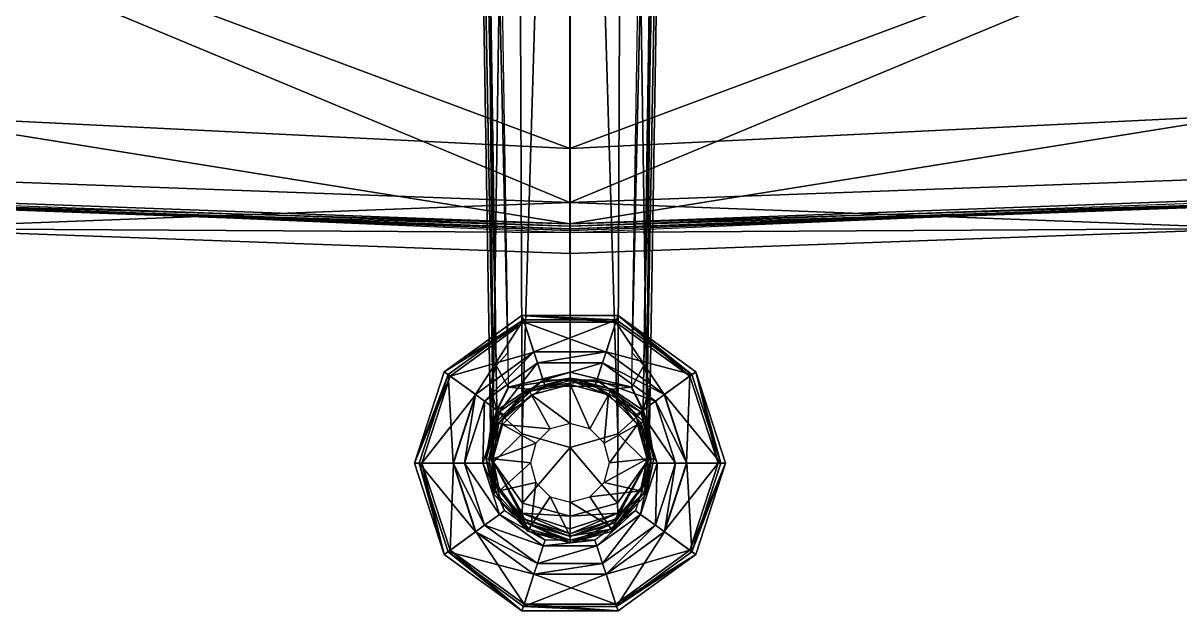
# Model space of a CAD drawing. Header units: inches. Extents: x -13.3 to 13.3, y -2.3 to 23.
# Drawn here: x -3.51 to 3.92, y -2.3 to 1.48 of the extents above; entities that cross this region are included whole.
import ezdxf

# ---------------------------------------------------------------- set-up
doc = ezdxf.new("R2010")
doc.units = ezdxf.units.IN
doc.header["$MEASUREMENT"] = 0
for name, color, linetype in [('AFUSE-3D-042', 42, 'Continuous'), ('AFUSE-3D-043', 43, 'Continuous'), ('AFUSE-3D-072', 72, 'Continuous'), ('AFUSE-3D-073', 73, 'Continuous'), ('PlacementPoints', 1, 'Continuous')]:
    doc.layers.add(name, color=color, linetype=linetype)

msp = doc.modelspace()

# ---------------------------------------------------------------- linework, layer by layer
at = {"layer": 'PlacementPoints'}
msp.add_point((0.0002, 0), dxfattribs=at)

# ---------------------------------------------------------------- meshes
at = {"layer": 'AFUSE-3D-042'}
mesh = msp.add_polyface(dxfattribs=at)
corners = [(0.9981, -1.3474, 0.102), (0.8075, -0.7609, 0.102), (0.3086, -0.3984, 0.102), (-0.3081, -0.3984, 0.102), (-0.807, -0.7609, 0.102), (-0.9976, -1.3474, 0.102), (-0.807, -1.9339, 0.102), (-0.3081, -2.2964, 0.102), (0.3086, -2.2964, 0.102), (0.8075, -1.9339, 0.102), (0.9981, -1.3474, 0.1522), (0.8075, -0.7609, 0.1522), (0.3086, -0.3984, 0.1522), (-0.3081, -0.3984, 0.1522), (-0.807, -0.7609, 0.1522), (-0.9976, -1.3474, 0.1522), (-0.807, -1.9339, 0.1522), (-0.3081, -2.2964, 0.1522), (0.3086, -2.2964, 0.1522), (0.8075, -1.9339, 0.1522), (0.7511, -1.3474, 0.289), (0.6077, -0.9061, 0.289), (0.2323, -0.6333, 0.289), (-0.2318, -0.6333, 0.289), (-0.6072, -0.9061, 0.289), (-0.7506, -1.3474, 0.289), (-0.6072, -1.7887, 0.289), (-0.2318, -2.0615, 0.289), (0.2323, -2.0615, 0.289), (0.6077, -1.7887, 0.289), (0.9681, -1.3474, 0.2028), (0.7832, -0.7785, 0.2028), (0.2993, -0.4269, 0.2028), (-0.2988, -0.4269, 0.2028), (-0.7827, -0.7785, 0.2028), (-0.9676, -1.3474, 0.2028), (-0.7827, -1.9163, 0.2028), (-0.2988, -2.2678, 0.2028), (0.2993, -2.2678, 0.2028), (0.7832, -1.9163, 0.2028), (0.6789, -1.3474, 0.3924), (0.5493, -0.9485, 0.3924), (0.21, -0.702, 0.3924), (-0.2094, -0.702, 0.3924), (-0.5488, -0.9485, 0.3924), (-0.6784, -1.3474, 0.3924), (-0.5488, -1.7463, 0.3924), (-0.2094, -1.9928, 0.3924), (0.21, -1.9928, 0.3924), (0.5493, -1.7463, 0.3924), (0.5598, -1.3474, 2.6379), (0.4529, -1.0185, 2.6379), (0.1732, -0.8153, 2.6379), (-0.1726, -0.8153, 2.6379), (-0.4524, -1.0185, 2.6379), (-0.5593, -1.3474, 2.6379), (-0.4524, -1.6763, 2.6379), (-0.1726, -1.8795, 2.6379), (0.1732, -1.8795, 2.6379), (0.4529, -1.6763, 2.6379), (0.5196, -1.3474, 2.6929), (0.4204, -1.0421, 2.6929), (0.1607, -0.8535, 2.6929), (-0.1602, -0.8535, 2.6929), (-0.4199, -1.0421, 2.6929), (-0.5191, -1.3474, 2.6929), (-0.4199, -1.6526, 2.6929), (-0.1602, -1.8413, 2.6929), (0.1607, -1.8413, 2.6929), (0.4204, -1.6526, 2.6929), (0.952, -1.3474, 0.0477), (0.7703, -0.7879, 0.0477), (0.2944, -0.4422, 0.0477), (-0.2939, -0.4422, 0.0477), (-0.7697, -0.7879, 0.0477), (-0.9515, -1.3474, 0.0477), (-0.7697, -1.9068, 0.0477), (-0.2939, -2.2526, 0.0477), (0.2944, -2.2526, 0.0477), (0.7703, -1.9068, 0.0477), (0.7492, -1.3474, 0), (0.6061, -0.9072, 0), (0.2317, -0.6351, 0), (-0.2312, -0.6351, 0), (-0.6056, -0.9072, 0), (-0.7486, -1.3474, 0), (-0.6056, -1.7876, 0), (-0.2312, -2.0596, 0), (0.2317, -2.0596, 0), (0.6061, -1.7876, 0)]
mesh.append_faces([[corners[k] for k in face] for face in [(0, 1, 11), (11, 10, 0), (1, 2, 12), (12, 11, 1), (2, 3, 13), (13, 12, 2), (3, 4, 14), (14, 13, 3), (4, 5, 15), (15, 14, 4), (5, 6, 16), (16, 15, 5), (6, 7, 17), (17, 16, 6), (7, 8, 18), (18, 17, 7), (8, 9, 19), (19, 18, 8), (9, 0, 10), (10, 19, 9), (11, 31, 30), (30, 10, 11), (12, 32, 31), (31, 11, 12), (13, 33, 32), (32, 12, 13), (14, 34, 33), (33, 13, 14), (15, 35, 34), (34, 14, 15), (16, 36, 35), (35, 15, 16), (17, 37, 36), (36, 16, 17), (18, 38, 37), (37, 17, 18), (19, 39, 38), (38, 18, 19), (10, 30, 39), (39, 19, 10), (21, 20, 30), (30, 31, 21), (22, 21, 31), (31, 32, 22), (23, 22, 32), (32, 33, 23), (24, 23, 33), (33, 34, 24), (25, 24, 34), (34, 35, 25), (26, 25, 35), (35, 36, 26), (27, 26, 36), (36, 37, 27), (28, 27, 37), (37, 38, 28), (29, 28, 38), (38, 39, 29), (20, 29, 39), (39, 30, 20), (20, 21, 41), (41, 40, 20), (21, 22, 42), (42, 41, 21), (22, 23, 43), (43, 42, 22), (23, 24, 44), (44, 43, 23), (24, 25, 45), (45, 44, 24), (25, 26, 46), (46, 45, 25), (26, 27, 47), (47, 46, 26), (27, 28, 48), (48, 47, 27), (28, 29, 49), (49, 48, 28), (29, 20, 40), (40, 49, 29), (40, 41, 51), (51, 50, 40), (41, 42, 52), (52, 51, 41), (42, 43, 53), (53, 52, 42), (43, 44, 54), (54, 53, 43), (44, 45, 55), (55, 54, 44), (45, 46, 56), (56, 55, 45), (46, 47, 57), (57, 56, 46), (47, 48, 58), (58, 57, 47), (48, 49, 59), (59, 58, 48), (49, 40, 50), (50, 59, 49), (50, 51, 61), (61, 60, 50), (51, 52, 62), (62, 61, 51), (52, 53, 63), (63, 62, 52), (53, 54, 64), (64, 63, 53), (54, 55, 65), (65, 64, 54), (55, 56, 66), (66, 65, 55), (56, 57, 67), (67, 66, 56), (57, 58, 68), (68, 67, 57), (58, 59, 69), (69, 68, 58), (59, 50, 60), (60, 69, 59), (1, 0, 70), (70, 71, 1), (2, 1, 71), (71, 72, 2), (3, 2, 72), (72, 73, 3), (4, 3, 73), (73, 74, 4), (5, 4, 74), (74, 75, 5), (6, 5, 75), (75, 76, 6), (7, 6, 76), (76, 77, 7), (8, 7, 77), (77, 78, 8), (9, 8, 78), (78, 79, 9), (0, 9, 79), (79, 70, 0), (71, 70, 80), (80, 81, 71), (72, 71, 81), (81, 82, 72), (73, 72, 82), (82, 83, 73), (74, 73, 83), (83, 84, 74), (75, 74, 84), (84, 85, 75), (76, 75, 85), (85, 86, 76), (77, 76, 86), (86, 87, 77), (78, 77, 87), (87, 88, 78), (79, 78, 88), (88, 89, 79), (70, 79, 89), (89, 80, 70)]], dxfattribs={"vtx2": -1})
at = {"layer": 'AFUSE-3D-043'}
mesh = msp.add_polyface(dxfattribs=at)
corners = [(-0.6771, 9.1723, 5.4662), (-0.5147, -0.8445, 3.4682), (-0.494, -0.9919, 3.7883), (-0.5826, 9.2049, 7.2621), (-0.6846, 9.602, 5.5461), (-0.5869, 9.6372, 7.404), (-0.76, 10.0197, 5.6322), (-0.6807, 10.088, 7.5482), (-0.3313, 9.6002, 7.8368), (-0.3469, 9.0988, 7.6491), (-0.4814, 10.1677, 7.9886), (0.0003, 9.0572, 7.7513), (0.0003, 9.5846, 7.9349), (-0.9626, 10.2827, 5.6735), (-0.8061, 10.4981, 8.0079), (-0.9044, 10.3629, 7.5884), (-0.4742, -0.7202, 3.4369), (-0.3996, -0.639, 3.5122), (-0.3961, -0.8587, 3.4686), (-0.6903, 10.0421, 5.5728), (-0.6229, 9.6378, 5.4917), (-0.6215, 9.2249, 5.4094), (-0.3076, -1.1596, 4.0863), (0.0003, -1.2471, 4.1625), (0.0003, 10.4361, 8.155), (-0.8939, 10.3773, 5.6761), (-0.6526, 10.0705, 5.6404), (-0.567, 9.6522, 5.5564), (-0.5583, 9.2395, 5.4724), (0.0003, -0.762, 3.5111), (0.0003, -0.763, 3.492)]
mesh.append_faces([[corners[k] for k in face] for face in [(0, 1, 2), (2, 3, 0), (4, 0, 3), (3, 5, 4), (6, 4, 5), (5, 7, 6), (8, 5, 3), (3, 9, 8), (5, 8, 10), (10, 7, 5), (8, 9, 11), (11, 12, 8), (13, 6, 7), (14, 15, 7), (7, 10, 14), (16, 17, 18), (19, 6, 13), (6, 19, 20), (20, 4, 6), (4, 20, 21), (21, 0, 4), (11, 9, 22), (22, 23, 11), (10, 8, 12), (12, 24, 10), (25, 26, 19), (19, 26, 27), (27, 20, 19), (20, 27, 28), (28, 21, 20), (18, 29, 30), (9, 3, 2), (2, 22, 9), (21, 28, 17), (17, 16, 21), (0, 21, 16), (16, 1, 0)]], dxfattribs={"vtx2": -1})
mesh = msp.add_polyface(dxfattribs=at)
corners = [(0.6776, 9.1723, 5.4662), (0.5831, 9.2049, 7.2621), (0.4945, -0.9919, 3.7883), (0.5152, -0.8445, 3.4682), (0.6851, 9.602, 5.5461), (0.5874, 9.6372, 7.404), (0.7605, 10.0197, 5.6322), (0.6812, 10.088, 7.5482), (0.3318, 9.6002, 7.8368), (0.3474, 9.0988, 7.6491), (0.4819, 10.1677, 7.9886), (0.0003, 9.5846, 7.9349), (0.0003, 9.0572, 7.7513), (0.9631, 10.2827, 5.6735), (0.8067, 10.4981, 8.0079), (0.9049, 10.3629, 7.5884), (0.3966, -0.8587, 3.4686), (0.4001, -0.639, 3.5122), (0.4747, -0.7202, 3.4369), (0.6234, 9.6378, 5.4917), (0.6908, 10.0421, 5.5728), (0.622, 9.2249, 5.4094), (0.0003, -1.2471, 4.1625), (0.3081, -1.1596, 4.0863), (0.0003, 10.4361, 8.155), (0.0003, -0.8008, 2.7693), (0.0003, -0.763, 3.492), (0.3921, -0.8591, 3.4541), (0.6531, 10.0705, 5.6404), (0.8944, 10.3773, 5.6761), (0.5675, 9.6522, 5.5564), (0.5588, 9.2395, 5.4724), (0.0003, -0.762, 3.5111)]
mesh.append_faces([[corners[k] for k in face] for face in [(0, 1, 2), (2, 3, 0), (4, 5, 1), (1, 0, 4), (6, 7, 5), (5, 4, 6), (8, 9, 1), (1, 5, 8), (5, 7, 10), (10, 8, 5), (8, 11, 12), (12, 9, 8), (7, 6, 13), (14, 10, 7), (7, 15, 14), (16, 17, 18), (6, 4, 19), (19, 20, 6), (4, 0, 21), (21, 19, 4), (12, 22, 23), (23, 9, 12), (10, 24, 11), (11, 8, 10), (25, 26, 27), (20, 28, 29), (20, 19, 30), (30, 28, 20), (19, 21, 31), (31, 30, 19), (26, 32, 16), (9, 23, 2), (2, 1, 9), (21, 18, 17), (17, 31, 21), (0, 3, 18), (18, 21, 0)]], dxfattribs={"vtx2": -1})
mesh = msp.add_polyface(dxfattribs=at)
corners = [(-0.3076, -1.1596, 4.0863), (-0.494, -0.9919, 3.7883), (-0.4909, -1.3405, 3.6695), (-0.3961, -0.8587, 3.4686), (-0.47, -1.0066, 3.3801), (-0.4742, -0.7202, 3.4369), (0.0003, -0.8008, 2.7693), (-0.2683, -0.8721, 2.7693), (-0.3916, -0.8591, 3.4541), (0.0003, -0.763, 3.492), (-0.5101, -1.133, 3.4107), (-0.5147, -0.8445, 3.4682), (-0.4702, -1.0802, 2.7693), (-0.4685, -1.0065, 3.3715), (-0.5381, -1.3199, 2.7693), (-0.5101, -1.1349, 3.3984), (-0.4768, -1.4776, 3.4656), (-0.2592, -0.8856, 2.7421), (-0.456, -1.088, 2.742), (0.0003, -0.8167, 2.742), (-0.5221, -1.321, 2.7422), (-0.4325, -1.0996, 2.7254), (-0.2468, -0.9081, 2.7254), (-0.1262, -1.1268, 2.7254), (-0.2187, -1.2193, 2.7254), (0.0003, -0.8426, 2.7254), (0.0003, -1.0929, 2.7254), (-0.495, -1.3201, 2.7254), (-0.2526, -1.3457, 2.7254)]
mesh.append_faces([[corners[k] for k in face] for face in [(0, 1, 2), (3, 4, 5), (6, 7, 8), (8, 9, 6), (4, 10, 11), (11, 5, 4), (7, 12, 13), (13, 8, 7), (13, 12, 14), (14, 15, 13), (15, 10, 4), (4, 13, 15), (4, 3, 8), (8, 13, 4), (9, 8, 3), (2, 10, 15), (15, 16, 2), (11, 10, 2), (2, 1, 11), (7, 17, 18), (18, 12, 7), (6, 19, 17), (17, 7, 6), (12, 18, 20), (20, 14, 12), (21, 22, 23), (23, 24, 21), (22, 25, 26), (26, 23, 22), (27, 21, 24), (24, 28, 27), (22, 21, 18), (18, 17, 22), (25, 22, 17), (17, 19, 25), (18, 21, 27), (27, 20, 18)]], dxfattribs={"vtx2": -1})
mesh = msp.add_polyface(dxfattribs=at)
corners = [(0.4915, -1.5439, 2.7693), (0.5386, -1.3199, 2.7693), (0.5106, -1.1349, 3.3984), (0.4915, -1.3405, 3.6695), (0.4945, -0.9919, 3.7883), (0.3081, -1.1596, 4.0863), (0.4747, -0.7202, 3.4369), (0.4705, -1.0066, 3.3801), (0.3966, -0.8587, 3.4686), (0.3921, -0.8591, 3.4541), (0.2688, -0.8721, 2.7693), (0.0003, -0.8008, 2.7693), (0.5152, -0.8445, 3.4682), (0.5106, -1.133, 3.4107), (0.469, -1.0065, 3.3715), (0.4707, -1.0802, 2.7693), (0.0003, -0.763, 3.492), (0.4773, -1.4776, 3.4656), (0.2597, -0.8856, 2.7421), (0.0003, -0.8167, 2.742), (0.4565, -1.088, 2.742), (0.5226, -1.321, 2.7422), (0.0003, -0.8426, 2.7254), (0.2473, -0.9081, 2.7254), (0.1267, -1.1268, 2.7254), (0.0003, -1.0929, 2.7254), (0.433, -1.0996, 2.7254), (0.2192, -1.2193, 2.7254), (0.4955, -1.3201, 2.7254), (0.2531, -1.3457, 2.7254)]
mesh.append_faces([[corners[k] for k in face] for face in [(0, 1, 2), (3, 4, 5), (6, 7, 8), (9, 10, 11), (7, 6, 12), (12, 13, 7), (10, 9, 14), (14, 15, 10), (14, 2, 1), (1, 15, 14), (2, 14, 7), (7, 13, 2), (7, 14, 9), (9, 8, 7), (8, 9, 16), (3, 17, 2), (2, 13, 3), (12, 4, 3), (3, 13, 12), (10, 18, 19), (19, 11, 10), (15, 20, 18), (18, 10, 15), (15, 1, 21), (21, 20, 15), (22, 23, 24), (24, 25, 22), (23, 26, 27), (27, 24, 23), (26, 28, 29), (29, 27, 26), (23, 22, 19), (19, 18, 23), (26, 23, 18), (18, 20, 26), (28, 26, 20), (20, 21, 28)]], dxfattribs={"vtx2": -1})
mesh = msp.add_polyface(dxfattribs=at)
corners = [(-0.491, -1.5439, 2.7693), (-0.4768, -1.4776, 3.4656), (-0.5101, -1.1349, 3.3984), (-0.5381, -1.3199, 2.7693), (-0.272, -1.7851, 2.7693), (-0.2876, -1.7293, 3.5517), (-0.4909, -1.3405, 3.6695), (-0.3059, -1.6036, 3.9321), (-0.3076, -1.1596, 4.0863), (0.0003, -1.8016, 3.8673), (0.0003, -1.7688, 3.9537), (-0.3061, -1.6695, 3.8882), (-0.2954, -1.7044, 3.8153), (0.0003, -1.8181, 3.5494), (0.0003, -1.687, 4.0093), (0.0003, -1.8589, 2.7693), (0.0003, -1.2471, 4.1625), (-0.5221, -1.321, 2.7422), (-0.4766, -1.5367, 2.742), (-0.264, -1.7714, 2.742), (0.0003, -1.8431, 2.742), (-0.4516, -1.5261, 2.7254), (-0.495, -1.3201, 2.7254), (-0.2526, -1.3457, 2.7254), (-0.2187, -1.4721, 2.7254), (-0.2502, -1.748, 2.7254), (-0.1262, -1.5646, 2.7254), (0.0003, -1.8159, 2.7254), (0.0003, -1.5985, 2.7254)]
mesh.append_faces([[corners[k] for k in face] for face in [(0, 1, 2), (2, 3, 0), (4, 5, 1), (1, 0, 4), (6, 7, 8), (9, 10, 11), (11, 12, 9), (12, 5, 13), (13, 9, 12), (14, 7, 11), (11, 10, 14), (11, 7, 6), (6, 12, 11), (5, 12, 6), (6, 1, 5), (5, 4, 15), (15, 13, 5), (7, 14, 16), (16, 8, 7), (3, 17, 18), (18, 0, 3), (0, 18, 19), (19, 4, 0), (4, 19, 20), (20, 15, 4), (21, 22, 23), (23, 24, 21), (25, 21, 24), (24, 26, 25), (27, 25, 26), (26, 28, 27), (22, 21, 18), (18, 17, 22), (21, 25, 19), (19, 18, 21), (25, 27, 20), (20, 19, 25)]], dxfattribs={"vtx2": -1})
mesh = msp.add_polyface(dxfattribs=at)
corners = [(0.5106, -1.1349, 3.3984), (0.4773, -1.4776, 3.4656), (0.4915, -1.5439, 2.7693), (0.2725, -1.7851, 2.7693), (0.2881, -1.7293, 3.5517), (0.3081, -1.1596, 4.0863), (0.3064, -1.6036, 3.9321), (0.4915, -1.3405, 3.6695), (0.0003, -1.8016, 3.8673), (0.2959, -1.7044, 3.8153), (0.3067, -1.6695, 3.8882), (0.0003, -1.7688, 3.9537), (0.0003, -1.8181, 3.5494), (0.0003, -1.687, 4.0093), (0.0003, -1.8589, 2.7693), (0.0003, -1.2471, 4.1625), (0.4772, -1.5367, 2.742), (0.5226, -1.321, 2.7422), (0.5386, -1.3199, 2.7693), (0.2645, -1.7714, 2.742), (0.0003, -1.8431, 2.742), (0.4955, -1.3201, 2.7254), (0.4521, -1.5261, 2.7254), (0.2192, -1.4721, 2.7254), (0.2531, -1.3457, 2.7254), (0.2507, -1.748, 2.7254), (0.1267, -1.5646, 2.7254), (0.0003, -1.8159, 2.7254), (0.0003, -1.5985, 2.7254)]
mesh.append_faces([[corners[k] for k in face] for face in [(0, 1, 2), (3, 2, 1), (1, 4, 3), (5, 6, 7), (8, 9, 10), (10, 11, 8), (9, 8, 12), (12, 4, 9), (13, 11, 10), (10, 6, 13), (10, 9, 7), (7, 6, 10), (4, 1, 7), (7, 9, 4), (4, 12, 14), (14, 3, 4), (6, 5, 15), (15, 13, 6), (2, 16, 17), (17, 18, 2), (3, 19, 16), (16, 2, 3), (14, 20, 19), (19, 3, 14), (21, 22, 23), (23, 24, 21), (22, 25, 26), (26, 23, 22), (25, 27, 28), (28, 26, 25), (22, 21, 17), (17, 16, 22), (25, 22, 16), (16, 19, 25), (27, 25, 19), (19, 20, 27)]], dxfattribs={"vtx2": -1})
at = {"layer": 'AFUSE-3D-072'}
mesh = msp.add_polyface(dxfattribs=at)
corners = [(-3.9964, 3.6587, 29.4891), (-4.1952, 2.0734, 29.2448), (0.0002, 1.9867, 29.2003), (0.0002, 3.6475, 29.4635), (-4.0386, 5.4934, 29.4815), (0.0002, 5.651, 29.3733), (0.0002, 8.0404, 29.0968), (-3.9812, 8.1555, 29.2418), (-6.1226, 0.7461, 29.0849), (-4.394, 0.488, 29.0005), (-5.8982, 2.3927, 29.3802), (-7.9209, 1.8054, 29.3766), (-7.0103, 1.0056, 29.1705), (-6.7276, 5.1539, 29.694), (-8.6187, 4.483, 29.8277), (-8.4216, 3.0614, 29.6202), (-6.3732, 3.6254, 29.5609), (-7.2234, 8.1155, 29.7606), (-9.0261, 7.7849, 30.1419), (-6.8795, 10.8308, 29.5143), (-3.8778, 10.7642, 28.9405), (-4.4176, 0.1602, 28.6661), (0.0002, 0, 28.5976), (0.0002, 0.3259, 28.9371), (-6.1882, 0.3445, 28.8116), (-7.1445, 0.6492, 28.8783), (-8.2495, 1.6219, 29.1085), (-8.9881, 4.3925, 29.5926), (-8.7704, 2.9229, 29.3648), (-9.4741, 7.676, 29.9212), (-9.6174, 10.2681, 30.0123), (-9.606, 7.5246, 29.5064), (-9.7989, 10.061, 29.6227), (-9.0929, 4.4246, 29.1441), (-8.7535, 2.8961, 28.8475), (-7.1837, 0.8041, 28.3892), (-8.0802, 1.5516, 28.5685), (-6.1133, 0.4864, 28.2795), (-4.4142, 0.3228, 28.2033), (0.0002, 0.1346, 28.0816)]
mesh.append_faces([[corners[k] for k in face] for face in [(0, 1, 2), (2, 3, 0), (4, 5, 6), (6, 7, 4), (8, 9, 1), (1, 10, 8), (11, 12, 8), (8, 10, 11), (13, 14, 15), (15, 16, 13), (17, 18, 14), (14, 13, 17), (18, 17, 19), (16, 0, 4), (4, 13, 16), (4, 7, 17), (17, 13, 4), (20, 7, 6), (19, 17, 7), (21, 22, 23), (23, 9, 21), (9, 8, 24), (24, 21, 9), (8, 12, 25), (25, 24, 8), (26, 25, 12), (12, 11, 26), (27, 28, 15), (15, 14, 27), (14, 18, 29), (29, 27, 14), (30, 29, 18), (31, 29, 30), (30, 32, 31), (33, 27, 29), (29, 31, 33), (33, 34, 28), (28, 27, 33), (35, 25, 26), (26, 36, 35), (37, 24, 25), (25, 35, 37), (38, 21, 24), (24, 37, 38), (39, 22, 21), (21, 38, 39), (11, 15, 28), (28, 26, 11), (26, 28, 34), (34, 36, 26), (23, 2, 1), (1, 9, 23), (10, 1, 0), (0, 16, 10), (11, 10, 16), (16, 15, 11), (4, 0, 3), (3, 5, 4)]], dxfattribs={"vtx2": -1})
mesh = msp.add_polyface(dxfattribs=at)
corners = [(3.9968, 3.6587, 29.4891), (0.0002, 3.6475, 29.4635), (0.0002, 1.9867, 29.2003), (4.1956, 2.0734, 29.2448), (0.0002, 8.0404, 29.0968), (0.0002, 5.651, 29.3733), (4.039, 5.4934, 29.4815), (3.9817, 8.1555, 29.2418), (6.123, 0.7461, 29.0849), (5.8987, 2.3927, 29.3802), (4.3945, 0.488, 29.0005), (7.9214, 1.8054, 29.3766), (7.0107, 1.0056, 29.1705), (6.7281, 5.1539, 29.694), (6.3736, 3.6254, 29.5609), (8.4221, 3.0614, 29.6202), (8.6192, 4.483, 29.8277), (7.2238, 8.1155, 29.7606), (9.0266, 7.7848, 30.1419), (6.8799, 10.8308, 29.5143), (3.8783, 10.7642, 28.9405), (4.4181, 0.1602, 28.6661), (0.0002, 0.3259, 28.9371), (0.0002, 0, 28.5976), (6.1886, 0.3445, 28.8116), (7.145, 0.6492, 28.8783), (8.25, 1.6219, 29.1085), (8.9885, 4.3925, 29.5926), (8.7708, 2.9229, 29.3648), (9.4746, 7.676, 29.9212), (9.6179, 10.2681, 30.0123), (9.6064, 7.5246, 29.5064), (9.7994, 10.061, 29.6227), (9.0934, 4.4246, 29.1441), (8.7539, 2.8961, 28.8475), (7.1842, 0.8041, 28.3892), (8.0806, 1.5516, 28.5685), (6.1137, 0.4864, 28.2795), (4.4146, 0.3228, 28.2033), (0.0002, 0.1346, 28.0816)]
mesh.append_faces([[corners[k] for k in face] for face in [(0, 1, 2), (2, 3, 0), (4, 5, 6), (6, 7, 4), (8, 9, 3), (3, 10, 8), (11, 9, 8), (8, 12, 11), (13, 14, 15), (15, 16, 13), (17, 13, 16), (16, 18, 17), (19, 17, 18), (14, 13, 6), (6, 0, 14), (6, 13, 17), (17, 7, 6), (4, 7, 20), (7, 17, 19), (21, 10, 22), (22, 23, 21), (10, 21, 24), (24, 8, 10), (8, 24, 25), (25, 12, 8), (26, 11, 12), (12, 25, 26), (27, 16, 15), (15, 28, 27), (16, 27, 29), (29, 18, 16), (18, 29, 30), (31, 32, 30), (30, 29, 31), (33, 31, 29), (29, 27, 33), (33, 27, 28), (28, 34, 33), (35, 36, 26), (26, 25, 35), (37, 35, 25), (25, 24, 37), (38, 37, 24), (24, 21, 38), (39, 38, 21), (21, 23, 39), (11, 26, 28), (28, 15, 11), (26, 36, 34), (34, 28, 26), (22, 10, 3), (3, 2, 22), (9, 14, 0), (0, 3, 9), (11, 15, 14), (14, 9, 11), (1, 0, 6), (6, 5, 1)]], dxfattribs={"vtx2": -1})
at = {"layer": 'AFUSE-3D-073'}
mesh = msp.add_polyface(dxfattribs=at)
corners = [(0.0002, 0.6743, 27.9925), (-4.3473, 0.8871, 28.0873), (-4.215, 2.2474, 28.139), (0.0002, 2.3096, 28.0694), (0.0002, 3.703, 27.9978), (-4.1885, 3.6835, 28.0501), (-4.2172, 4.5307, 27.9572), (0.0002, 4.4693, 27.9273), (-4.4186, 0.353, 28.0343), (-6.1218, 0.511, 28.1101), (-5.9674, 1.0627, 28.1417), (-7.203, 0.8267, 28.2206), (-6.9839, 1.3586, 28.2257), (-5.8231, 2.3091, 28.1856), (-5.7189, 3.809, 28.087), (-5.7445, 4.6307, 28.0033), (-6.8471, 2.447, 28.2635), (-6.6211, 3.9348, 28.1808), (-6.5034, 4.8096, 28.0871), (-7.1593, 4.2574, 28.2662), (-6.9009, 4.9664, 28.1525), (0.0002, 0.1582, 27.9721), (0.0002, 0.1475, 28.0816), (-4.4188, 0.3091, 28.1706), (-4.4217, 0.3204, 28.0612), (-6.1228, 0.4725, 28.248), (-6.1283, 0.48, 28.1384), (-7.1985, 0.7909, 28.3592), (-7.211, 0.7972, 28.2501), (0.0002, 0.1744, 28.1144), (-4.4142, 0.3357, 28.2033), (-6.1133, 0.4993, 28.2795), (-7.1837, 0.817, 28.3892), (-4.2173, 4.5417, 27.9661), (0.0002, 4.4802, 27.9363), (-5.7439, 4.6417, 28.0122), (-6.5005, 4.8204, 28.0959), (-6.8953, 4.9764, 28.1607), (0.0002, 0.1909, 27.9452)]
mesh.append_faces([[corners[k] for k in face] for face in [(0, 1, 2), (2, 3, 0), (4, 3, 2), (2, 5, 4), (5, 6, 7), (7, 4, 5), (1, 8, 9), (9, 10, 1), (9, 11, 12), (12, 10, 9), (1, 10, 13), (13, 2, 1), (14, 5, 2), (2, 13, 14), (15, 6, 5), (5, 14, 15), (10, 12, 16), (16, 13, 10), (17, 14, 13), (13, 16, 17), (18, 15, 14), (14, 17, 18), (19, 20, 18), (18, 17, 19), (21, 22, 23), (23, 24, 21), (23, 25, 26), (26, 24, 23), (25, 27, 28), (28, 26, 25), (8, 24, 26), (26, 9, 8), (9, 26, 28), (28, 11, 9), (23, 22, 29), (29, 30, 23), (31, 25, 23), (23, 30, 31), (32, 27, 25), (25, 31, 32), (6, 33, 34), (34, 7, 6), (15, 35, 33), (33, 6, 15), (18, 36, 35), (35, 15, 18), (20, 37, 36), (36, 18, 20), (38, 8, 1), (1, 0, 38), (24, 8, 38), (38, 21, 24)]], dxfattribs={"vtx2": -1})
mesh = msp.add_polyface(dxfattribs=at)
corners = [(0.0002, 0.6743, 27.9925), (0.0002, 2.3096, 28.0694), (4.2154, 2.2474, 28.139), (4.3477, 0.8871, 28.0873), (0.0002, 3.703, 27.9978), (4.1889, 3.6835, 28.0501), (0.0002, 4.4693, 27.9273), (4.2177, 4.5307, 27.9572), (5.9678, 1.0627, 28.1417), (6.1222, 0.511, 28.1101), (4.419, 0.353, 28.0343), (6.9844, 1.3585, 28.2257), (7.2034, 0.8267, 28.2206), (5.8236, 2.3091, 28.1856), (5.7193, 3.809, 28.087), (5.7449, 4.6307, 28.0033), (6.8475, 2.447, 28.2635), (6.6216, 3.9348, 28.1808), (6.5039, 4.8096, 28.0871), (7.1598, 4.2574, 28.2662), (0.0002, 0.1582, 27.9721), (4.4222, 0.3204, 28.0612), (4.4193, 0.3091, 28.1706), (0.0002, 0.1475, 28.0816), (6.1288, 0.48, 28.1384), (6.1232, 0.4725, 28.248), (7.2114, 0.7972, 28.2501), (7.199, 0.7909, 28.3592), (4.4146, 0.3357, 28.2033), (0.0002, 0.1744, 28.1144), (6.1137, 0.4993, 28.2795), (7.1842, 0.817, 28.3892), (0.0002, 4.4802, 27.9363), (4.2178, 4.5417, 27.9661), (5.7443, 4.6417, 28.0122), (6.5009, 4.8204, 28.0959), (6.9014, 4.9664, 28.1525), (6.8958, 4.9764, 28.1607), (0.0002, 0.1909, 27.9452)]
mesh.append_faces([[corners[k] for k in face] for face in [(0, 1, 2), (2, 3, 0), (4, 5, 2), (2, 1, 4), (5, 4, 6), (6, 7, 5), (3, 8, 9), (9, 10, 3), (9, 8, 11), (11, 12, 9), (3, 2, 13), (13, 8, 3), (14, 13, 2), (2, 5, 14), (15, 14, 5), (5, 7, 15), (8, 13, 16), (16, 11, 8), (17, 16, 13), (13, 14, 17), (18, 17, 14), (14, 15, 18), (19, 17, 18), (20, 21, 22), (22, 23, 20), (22, 21, 24), (24, 25, 22), (25, 24, 26), (26, 27, 25), (10, 9, 24), (24, 21, 10), (9, 12, 26), (26, 24, 9), (22, 28, 29), (29, 23, 22), (30, 28, 22), (22, 25, 30), (31, 30, 25), (25, 27, 31), (7, 6, 32), (32, 33, 7), (15, 7, 33), (33, 34, 15), (18, 15, 34), (34, 35, 18), (36, 18, 35), (35, 37, 36), (38, 0, 3), (3, 10, 38), (21, 20, 38), (38, 10, 21)]], dxfattribs={"vtx2": -1})

doc.saveas('drawing.dxf')
